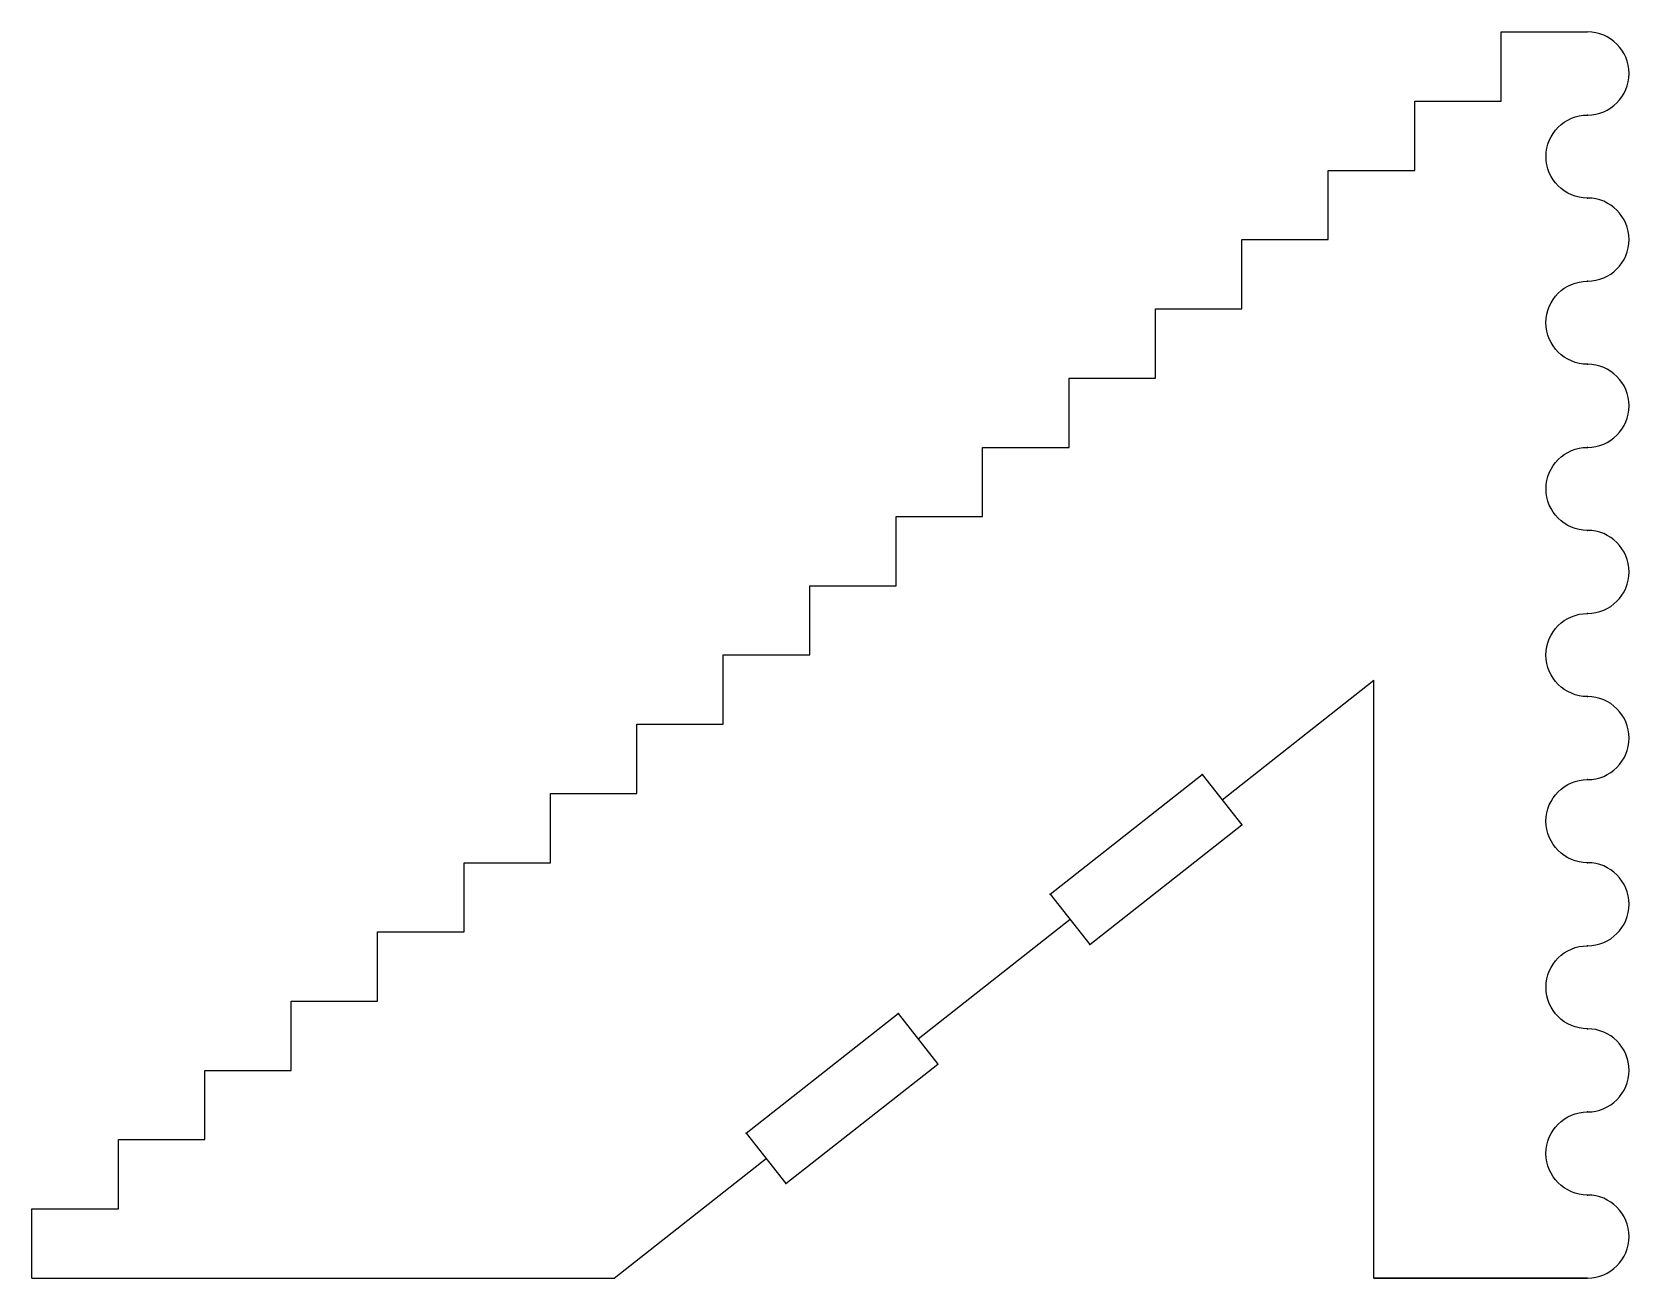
# Model space of a CAD drawing. Header units: millimetres. Extents: x 3218 to 3442, y 310 to 485.
import ezdxf

# ---------------------------------------------------------------- set-up
doc = ezdxf.new("R2010")
doc.units = ezdxf.units.MM

msp = doc.modelspace()

# ---------------------------------------------------------------- linework, layer by layer
for p, q in [((3424.28, 474.93), (3424.28, 484.65)), ((3424.28, 484.65), (3436.42, 484.65)), ((3412.14, 465.2), (3412.14, 474.93)), ((3412.14, 474.93), (3424.28, 474.93)), ((3400, 455.48), (3400, 465.2)), ((3400, 465.2), (3412.14, 465.2)), ((3387.86, 445.76), (3387.86, 455.48)), ((3387.86, 455.48), (3400, 455.48)), ((3375.73, 436.04), (3375.73, 445.76)), ((3375.73, 445.76), (3387.86, 445.76)), ((3363.59, 426.31), (3363.59, 436.04)), ((3363.59, 436.04), (3375.73, 436.04)), ((3351.45, 416.59), (3351.45, 426.31)), ((3351.45, 426.31), (3363.59, 426.31)), ((3339.31, 406.87), (3339.31, 416.59)), ((3339.31, 416.59), (3351.45, 416.59)), ((3327.17, 397.15), (3327.17, 406.87)), ((3327.17, 406.87), (3339.31, 406.87)), ((3315.03, 387.43), (3315.03, 397.15)), ((3315.03, 397.15), (3327.17, 397.15)), ((3385.08, 376.83), (3406.42, 393.63)), ((3406.42, 309.65), (3406.42, 393.63)), ((3302.89, 377.7), (3302.89, 387.43)), ((3302.89, 387.43), (3315.03, 387.43)), ((3360.95, 363.57), (3382.29, 380.37)), ((3382.29, 380.37), (3387.86, 373.3)), ((3290.75, 367.98), (3290.75, 377.7)), ((3290.75, 377.7), (3302.89, 377.7)), ((3366.51, 356.5), (3387.86, 373.3)), ((3278.61, 358.26), (3278.61, 367.98)), ((3278.61, 367.98), (3290.75, 367.98)), ((3360.95, 363.57), (3366.51, 356.5)), ((3342.39, 343.24), (3363.73, 360.04)), ((3266.48, 348.54), (3266.48, 358.26)), ((3266.48, 358.26), (3278.61, 358.26)), ((3254.34, 338.81), (3254.34, 348.54)), ((3254.34, 348.54), (3266.48, 348.54)), ((3318.26, 329.98), (3339.61, 346.78)), ((3339.61, 346.78), (3345.17, 339.7)), ((3339.61, 346.78), (3345.17, 339.7)), ((3242.2, 329.09), (3242.2, 338.81)), ((3242.2, 338.81), (3254.34, 338.81)), ((3323.83, 322.91), (3345.17, 339.7)), ((3318.26, 329.98), (3323.83, 322.91)), ((3318.26, 329.98), (3323.83, 322.91)), ((3230.06, 319.37), (3230.06, 329.09)), ((3230.06, 329.09), (3242.2, 329.09)), ((3299.7, 309.65), (3321.04, 326.44)), ((3217.92, 309.65), (3217.92, 319.37)), ((3217.92, 319.37), (3230.06, 319.37)), ((3217.92, 309.65), (3299.7, 309.65)), ((3436.42, 309.65), (3406.42, 309.65)), ((3406.42, 309.65), (3436.42, 309.65))]:
    msp.add_line(p, q)
msp.add_lwpolyline([(3436.42, 309.65, 1), (3436.42, 321.31, -1), (3436.42, 332.98, 1), (3436.42, 344.65, -1), (3436.42, 356.31, 1), (3436.42, 367.98, -1), (3436.42, 379.65, 1), (3436.42, 391.31, -1), (3436.42, 402.98, 1), (3436.42, 414.65, -1), (3436.42, 426.31, 1), (3436.42, 437.98, -1), (3436.42, 449.65, 1), (3436.42, 461.32, -1), (3436.42, 472.98, 1), (3436.42, 484.65, 0.000046)], format="xyb")
for p in [(3436.42, 472.98), (3436.42, 461.31), (3436.42, 449.65), (3436.42, 437.98), (3436.42, 426.31), (3436.42, 414.65), (3436.42, 402.98), (3436.42, 391.31), (3382.29, 380.37), (3436.42, 379.65), (3387.86, 373.3), (3436.42, 367.98), (3360.95, 363.57), (3366.51, 356.5), (3436.42, 356.31), (3339.61, 346.78), (3436.42, 344.65), (3345.17, 339.7), (3436.42, 332.98), (3318.26, 329.98), (3323.83, 322.91), (3436.42, 321.31)]:
    msp.add_point(p)

doc.saveas('drawing.dxf')
